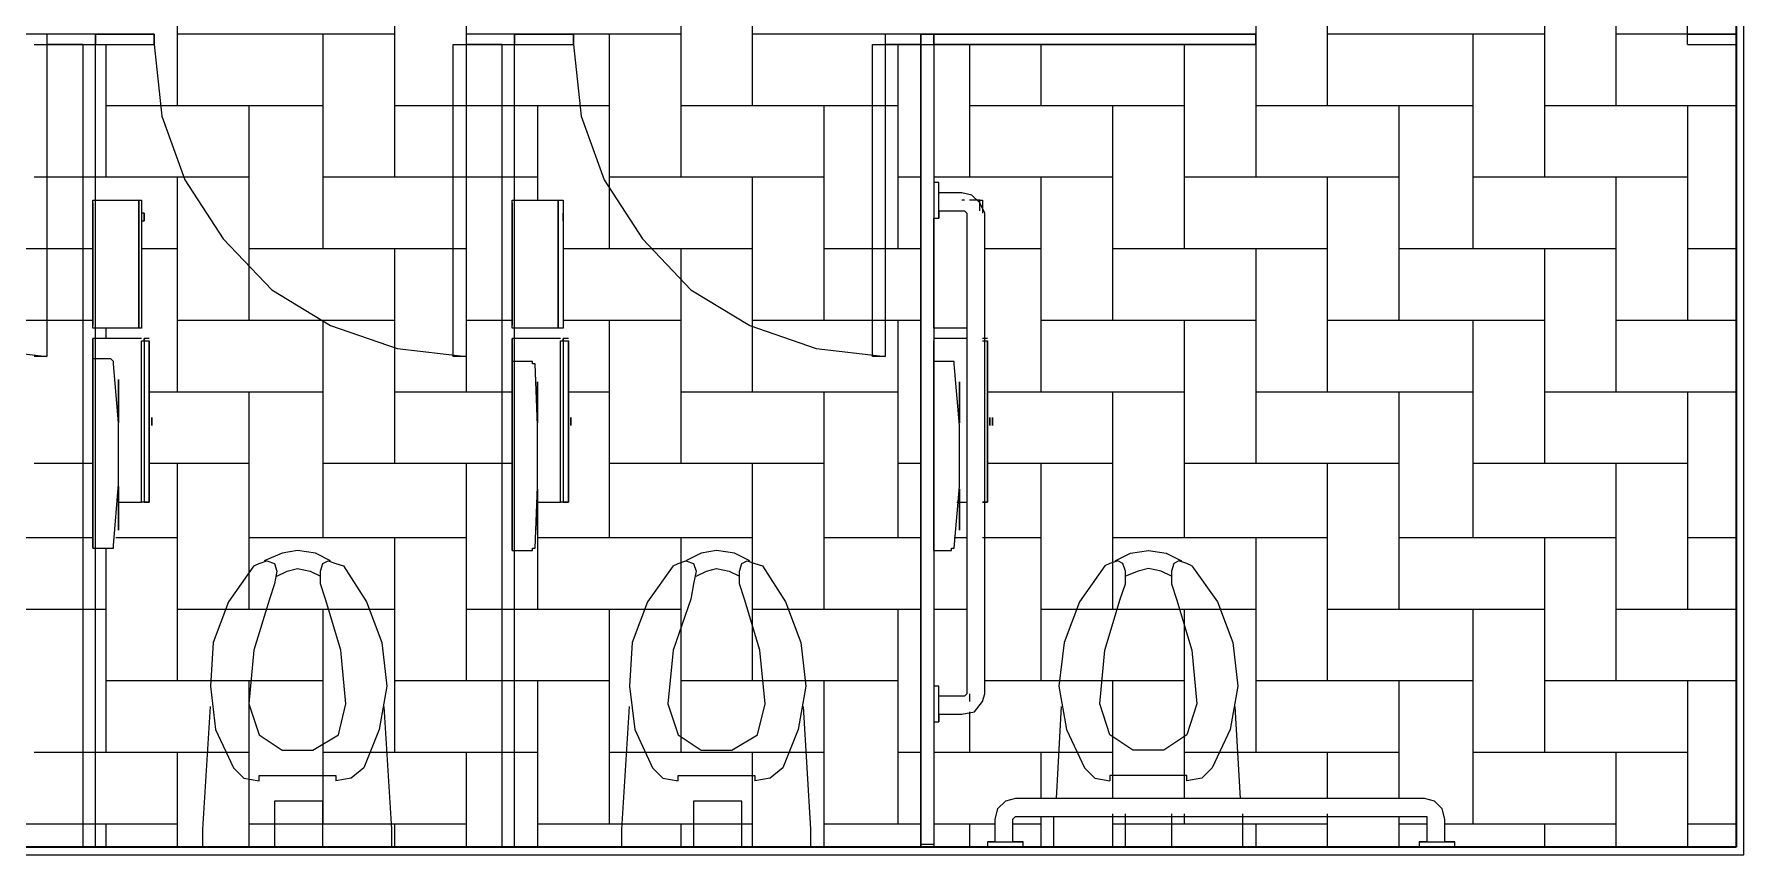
# Model space of a CAD drawing. Header units: inches. Extents: x 41 to 295, y 38 to 271.
# Drawn here: x 272.8 to 284.69, y 169.87 to 175.57 of the extents above; entities that cross this region are included whole.
import ezdxf

# ---------------------------------------------------------------- set-up
doc = ezdxf.new("R2010")
doc.units = ezdxf.units.IN
doc.header["$MEASUREMENT"] = 0

msp = doc.modelspace()

# ---------------------------------------------------------------- linework, layer by layer
at = {"color": 7, "lineweight": 13}
for points in [[(284.64, 169.867), (284.693, 169.867), (284.693, 180.124)], [(284.64, 175.573), (284.64, 176.427)], [(284.64, 172.871), (284.64, 175.502)], [(270.258, 169.867), (270.293, 169.867), (284.64, 169.867)], [(270.293, 169.92), (279.431, 169.92)], [(279.68, 169.92), (282.435, 169.92)], [(282.667, 169.92), (284.64, 169.92)]]:
    msp.add_lwpolyline(points, dxfattribs=at)
at = {"color": 7, "lineweight": 35}
for points in [[(284.64, 180.071), (284.64, 169.92)], [(284.64, 169.92), (270.294, 169.92)]]:
    msp.add_lwpolyline(points, dxfattribs=at)
at = {"color": 7, "lineweight": 9}
for points in [[(284.302, 175.502), (284.302, 175.573), (284.302, 178.578)], [(272.889, 175.573), (272.889, 175.502)], [(273.227, 175.502), (273.227, 175.573), (272.889, 175.573)], [(273.138, 169.92), (273.227, 169.92), (273.227, 175.573)], [(273.227, 175.573), (273.635, 175.573)], [(273.635, 175.573), (273.635, 175.502)], [(275.804, 175.573), (275.804, 175.502)], [(276.142, 175.502), (276.142, 175.573), (275.804, 175.573)], [(276.053, 169.92), (276.142, 169.92), (276.142, 175.573)], [(276.142, 175.573), (276.551, 175.573)], [(276.551, 175.573), (276.551, 175.502)], [(278.72, 175.573), (278.72, 175.502)], [(279.058, 175.573), (278.72, 175.573)], [(279.058, 175.573), (279.058, 169.92), (278.969, 169.92), (279.058, 169.92)], [(278.969, 175.573), (281.298, 175.573)], [(278.969, 169.92), (279.058, 169.92), (278.969, 169.92), (278.969, 175.573)], [(281.298, 175.573), (281.298, 175.502)], [(284.302, 175.573), (284.64, 175.573), (284.64, 175.502)], [(270.293, 175.502), (270.72, 175.502), (270.773, 175.004), (270.933, 174.56), (271.2, 174.151), (271.538, 173.796), (271.947, 173.547), (272.409, 173.387), (272.889, 173.333)], [(272.8, 175.502), (272.889, 175.502)], [(273.138, 175.502), (272.889, 175.502), (272.889, 173.333)], [(273.138, 175.502), (273.138, 169.92)], [(273.227, 175.502), (273.635, 175.502), (273.689, 175.004), (273.849, 174.56), (274.115, 174.151), (274.453, 173.796), (274.862, 173.547), (275.325, 173.387), (275.804, 173.333)], [(275.715, 175.502), (275.804, 175.502)], [(275.715, 173.333), (275.715, 175.502)], [(276.053, 175.502), (275.804, 175.502), (275.804, 173.333)], [(276.053, 175.502), (276.053, 169.92)], [(276.142, 175.502), (276.551, 175.502), (276.604, 175.004), (276.764, 174.56), (277.031, 174.151), (277.369, 173.796), (277.778, 173.547), (278.24, 173.387), (278.72, 173.333)], [(278.631, 175.502), (278.72, 175.502)], [(278.631, 173.333), (278.631, 175.502)], [(278.969, 175.502), (278.72, 175.502), (278.72, 173.333)], [(278.969, 169.938), (278.969, 175.502), (279.058, 175.502)], [(279.058, 175.502), (279.058, 169.938), (278.969, 169.938)], [(278.969, 175.502), (278.969, 169.92)], [(279.058, 175.502), (279.058, 169.92)], [(281.298, 175.502), (279.058, 175.502)], [(284.302, 175.502), (284.64, 175.502)], [(284.693, 174.791), (284.693, 174.791)], [(279.093, 174.346), (279.093, 174.329), (279.093, 174.311), (279.093, 174.293), (279.093, 174.311), (279.093, 174.329), (279.093, 174.346), (279.093, 174.382), (279.093, 174.418), (279.093, 174.435), (279.093, 174.471), (279.093, 174.507), (279.093, 174.525), (279.093, 174.542), (279.058, 174.542)], [(279.058, 174.525), (279.058, 174.507), (279.058, 174.471), (279.058, 174.435), (279.058, 174.418), (279.058, 174.382), (279.058, 174.346), (279.058, 174.329), (279.058, 174.311), (279.058, 174.293), (279.093, 174.293)], [(279.093, 174.471), (279.093, 174.507), (279.093, 174.525), (279.093, 174.542)], [(273.209, 174.418), (273.529, 174.418), (273.529, 173.529)], [(273.529, 173.529), (273.209, 173.529), (273.209, 174.418)], [(273.529, 174.418), (273.547, 174.418), (273.547, 173.529)], [(273.547, 173.529), (273.529, 173.529), (273.529, 174.418)], [(276.124, 174.418), (276.444, 174.418), (276.444, 173.529)], [(276.444, 173.529), (276.124, 173.529), (276.124, 174.418)], [(276.444, 174.418), (276.48, 174.418), (276.48, 173.529)], [(276.48, 173.529), (276.444, 173.529), (276.444, 174.418)], [(279.253, 174.471), (279.093, 174.471)], [(279.413, 174.329), (279.378, 174.4), (279.324, 174.453), (279.253, 174.471)], [(279.271, 174.418), (279.253, 174.418)], [(279.378, 174.418), (279.307, 174.418)], [(279.378, 174.346), (279.378, 174.418), (279.396, 174.418), (279.396, 174.365), (279.396, 174.329)], [(279.378, 174.346), (279.378, 174.418)], [(273.565, 174.329), (273.547, 174.329)], [(273.547, 174.311), (273.547, 173.636)], [(273.547, 174.276), (273.565, 174.276)], [(276.48, 174.329), (276.48, 174.329)], [(276.48, 174.311), (276.48, 173.636)], [(276.48, 174.276), (276.48, 174.276)], [(279.289, 173.529), (279.058, 173.529), (279.058, 174.293)], [(279.093, 174.346), (279.253, 174.346)], [(279.253, 174.346), (279.271, 174.346), (279.289, 174.329)], [(279.289, 174.329), (279.289, 170.987)], [(279.396, 174.329), (279.396, 174.329)], [(279.413, 170.987), (279.413, 174.329)], [(273.547, 173.458), (273.209, 173.458)], [(273.209, 173.458), (273.209, 173.44)], [(273.209, 172.32), (273.209, 173.44), (273.209, 173.458)], [(273.209, 173.44), (273.209, 173.458)], [(273.209, 173.44), (273.209, 172.32)], [(273.209, 173.44), (273.209, 172.32), (273.209, 173.44)], [(273.209, 172.32), (273.209, 173.44)], [(273.547, 172.32), (273.547, 173.44)], [(273.6, 173.44), (273.6, 172.32), (273.547, 172.32)], [(273.547, 172.32), (273.547, 173.44), (273.6, 173.44)], [(273.6, 173.458), (273.565, 173.458)], [(273.565, 173.458), (273.565, 173.44), (273.565, 173.458)], [(273.565, 173.44), (273.565, 172.32), (273.6, 172.32), (273.6, 173.44)], [(273.565, 173.44), (273.565, 173.44)], [(273.565, 173.44), (273.565, 172.32)], [(273.6, 173.44), (273.6, 172.32)], [(273.6, 173.44), (273.6, 173.44)], [(276.462, 173.458), (276.124, 173.458)], [(276.124, 173.458), (276.124, 173.44)], [(276.124, 172.32), (276.124, 173.44), (276.124, 173.458)], [(276.124, 173.44), (276.124, 173.458)], [(276.124, 173.44), (276.124, 172.32)], [(276.124, 173.44), (276.124, 172.32), (276.124, 173.44)], [(276.124, 172.32), (276.124, 173.44)], [(276.462, 172.32), (276.462, 173.44)], [(276.516, 173.44), (276.516, 172.32), (276.462, 172.32)], [(276.462, 172.32), (276.462, 173.44), (276.516, 173.44)], [(276.516, 173.458), (276.48, 173.458)], [(276.48, 173.458), (276.48, 173.44), (276.48, 173.458)], [(276.48, 173.44), (276.48, 172.32), (276.516, 172.32), (276.516, 173.44)], [(276.48, 173.44), (276.48, 173.44)], [(276.48, 173.44), (276.48, 172.32)], [(276.516, 173.44), (276.516, 172.32)], [(276.516, 173.44), (276.516, 173.44)], [(279.289, 173.458), (279.058, 173.458)], [(279.431, 173.458), (279.396, 173.458)], [(279.396, 172.32), (279.431, 172.32), (279.431, 173.44)], [(279.431, 173.44), (279.431, 172.32), (279.396, 172.32)], [(279.396, 173.44), (279.431, 173.44)], [(279.431, 173.44), (279.431, 172.32)], [(279.431, 173.44), (279.431, 173.44)], [(272.889, 173.333), (272.8, 173.333)], [(273.209, 173.387), (273.209, 172.391), (273.209, 173.369), (273.209, 172.391), (273.209, 172.409), (273.209, 172.391)], [(273.209, 173.387), (273.209, 172.391)], [(273.209, 173.369), (273.209, 172.391), (273.209, 173.387)], [(273.209, 173.351), (273.209, 172.96)], [(273.209, 172.96), (273.209, 172.818), (273.209, 172.96), (273.209, 173.351)], [(273.209, 173.298), (273.209, 173.316), (273.209, 173.298)], [(273.209, 173.298), (273.209, 173.316), (273.209, 173.298)], [(273.209, 172), (273.209, 173.315), (273.209, 172)], [(273.6, 173.387), (273.6, 172.391)], [(273.6, 173.369), (273.6, 172.391)], [(273.6, 173.351), (273.6, 172.96)], [(275.804, 173.333), (275.715, 173.333)], [(276.124, 173.387), (276.124, 172.391), (276.124, 173.369), (276.124, 172.391), (276.124, 172.409), (276.124, 172.391)], [(276.124, 173.387), (276.124, 172.391)], [(276.124, 173.369), (276.124, 172.391), (276.124, 173.387)], [(276.124, 173.351), (276.124, 172.96)], [(276.124, 172.96), (276.124, 172.818), (276.124, 172.96), (276.124, 173.351)], [(276.124, 173.298), (276.124, 173.316), (276.124, 173.298)], [(276.124, 173.298), (276.124, 173.316), (276.124, 173.298)], [(276.124, 171.982), (276.124, 173.298), (276.124, 171.982)], [(276.516, 173.387), (276.516, 172.391)], [(276.516, 173.369), (276.516, 172.391)], [(276.516, 173.351), (276.516, 172.96)], [(278.72, 173.333), (278.631, 173.333)], [(279.058, 171.982), (279.058, 173.298)], [(279.431, 173.387), (279.431, 172.391)], [(279.431, 173.369), (279.431, 172.391)], [(279.431, 173.351), (279.431, 172.96)], [(273.387, 173.173), (273.387, 172.871)], [(273.387, 172.871), (273.387, 173.173)], [(276.302, 173.155), (276.302, 172.871)], [(276.302, 172.871), (276.302, 173.155)], [(279.236, 173.155), (279.236, 172.871)], [(279.236, 172.871), (279.236, 173.155)], [(273.209, 172.818), (273.209, 172.96), (273.209, 172.818)], [(276.124, 172.818), (276.124, 172.96), (276.124, 172.818)], [(273.6, 172.924), (273.6, 172.907), (273.6, 172.889)], [(273.6, 172.889), (273.6, 172.853), (273.6, 172.871), (273.6, 172.889), (273.6, 172.907)], [(276.516, 172.924), (276.516, 172.907), (276.516, 172.889)], [(276.516, 172.889), (276.516, 172.853), (276.516, 172.871), (276.516, 172.889), (276.516, 172.907)], [(279.431, 172.924), (279.431, 172.907), (279.431, 172.889)], [(279.431, 172.889), (279.431, 172.853), (279.431, 172.871), (279.431, 172.889), (279.431, 172.907)], [(273.209, 172.409), (273.209, 172.8)], [(273.209, 172.8), (273.209, 172.409)], [(273.6, 172.8), (273.6, 172.409)], [(276.124, 172.409), (276.124, 172.8)], [(276.124, 172.8), (276.124, 172.409)], [(276.516, 172.8), (276.516, 172.409)], [(279.431, 172.8), (279.431, 172.409)], [(273.209, 172.48), (273.209, 172.462), (273.209, 172.48)], [(273.209, 172.48), (273.209, 172.462), (273.209, 172.48)], [(276.124, 172.48), (276.124, 172.462), (276.124, 172.48)], [(276.124, 172.48), (276.124, 172.462), (276.124, 172.48)], [(273.387, 172.427), (273.387, 172.125), (273.387, 172.427)], [(276.302, 172.409), (276.302, 172.125), (276.302, 172.409)], [(279.236, 172.409), (279.236, 172.125), (279.236, 172.409)], [(273.209, 172.32), (273.209, 172.32)], [(273.209, 172.32), (273.209, 172.32)], [(273.387, 172.32), (273.547, 172.32)], [(273.565, 172.32), (273.565, 172.32)], [(273.565, 172.32), (273.565, 172.32)], [(273.565, 172.32), (273.565, 172.32)], [(273.6, 172.32), (273.6, 172.32)], [(276.124, 172.32), (276.124, 172.32)], [(276.124, 172.32), (276.124, 172.32)], [(276.302, 172.32), (276.462, 172.32)], [(276.48, 172.32), (276.48, 172.32)], [(276.48, 172.32), (276.48, 172.32)], [(276.48, 172.32), (276.48, 172.32)], [(276.516, 172.32), (276.516, 172.32)], [(279.218, 172.32), (279.289, 172.32)], [(279.431, 172.32), (279.431, 172.32)], [(274.862, 171.911), (274.756, 171.964), (274.631, 171.982), (274.524, 171.964), (274.4, 171.911)], [(277.778, 171.911), (277.671, 171.964), (277.547, 171.982), (277.44, 171.964), (277.333, 171.911)], [(280.32, 171.911), (280.427, 171.964), (280.551, 171.982), (280.675, 171.964), (280.782, 171.911)], [(274.329, 171.876), (274.151, 171.627), (274.044, 171.342), (274.027, 171.04), (274.062, 170.738), (274.187, 170.471), (274.258, 170.4), (274.364, 170.382), (274.364, 170.418), (274.898, 170.418)], [(274.329, 171.876), (274.364, 171.893), (274.418, 171.911), (274.471, 171.893), (274.489, 171.84)], [(274.791, 171.84), (274.809, 171.893), (274.844, 171.911)], [(274.844, 171.911), (274.898, 171.893), (274.951, 171.876)], [(274.951, 171.876), (275.111, 171.627), (275.218, 171.342), (275.253, 171.04), (275.2, 170.738), (275.093, 170.471)], [(277.244, 171.876), (277.067, 171.627), (276.96, 171.342), (276.942, 171.04), (276.978, 170.738), (277.102, 170.471), (277.173, 170.4), (277.28, 170.382), (277.28, 170.418), (277.813, 170.418)], [(277.244, 171.876), (277.28, 171.893), (277.333, 171.911), (277.387, 171.893), (277.404, 171.84)], [(277.707, 171.84), (277.724, 171.893), (277.76, 171.911)], [(277.76, 171.911), (277.813, 171.893), (277.867, 171.876)], [(277.867, 171.876), (278.027, 171.627), (278.133, 171.342), (278.169, 171.04), (278.115, 170.738), (278.009, 170.471)], [(280.249, 171.876), (280.071, 171.627), (279.965, 171.342), (279.929, 171.04), (279.982, 170.738), (280.107, 170.471)], [(280.338, 171.911), (280.284, 171.893), (280.249, 171.876)], [(280.853, 171.876), (281.031, 171.627), (281.138, 171.342), (281.173, 171.04), (281.12, 170.738), (280.995, 170.471), (280.924, 170.4), (280.818, 170.382), (280.818, 170.418), (280.284, 170.418)], [(280.391, 171.84), (280.373, 171.893), (280.338, 171.911)], [(280.853, 171.876), (280.818, 171.893), (280.764, 171.911), (280.729, 171.893), (280.711, 171.84)], [(274.489, 171.84), (274.471, 171.751), (274.436, 171.644), (274.329, 171.289), (274.293, 170.916), (274.364, 170.702), (274.524, 170.595), (274.738, 170.595), (274.916, 170.702), (274.969, 170.916), (274.933, 171.289), (274.827, 171.644), (274.791, 171.751), (274.791, 171.84)], [(274.489, 171.804), (274.56, 171.84), (274.631, 171.858), (274.72, 171.84), (274.791, 171.804)], [(277.404, 171.84), (277.387, 171.751), (277.369, 171.644), (277.244, 171.289), (277.209, 170.916), (277.28, 170.702), (277.44, 170.595), (277.653, 170.595), (277.831, 170.702), (277.885, 170.916), (277.849, 171.289), (277.742, 171.644), (277.707, 171.751), (277.707, 171.84)], [(277.404, 171.804), (277.476, 171.84), (277.546, 171.858), (277.635, 171.84), (277.707, 171.804)], [(280.711, 171.84), (280.711, 171.751), (280.747, 171.644), (280.853, 171.289), (280.889, 170.916), (280.818, 170.702), (280.658, 170.595), (280.444, 170.595), (280.284, 170.702), (280.213, 170.916), (280.249, 171.289), (280.355, 171.644), (280.391, 171.751), (280.391, 171.84)], [(280.711, 171.804), (280.64, 171.84), (280.551, 171.858), (280.48, 171.84), (280.391, 171.804)], [(279.093, 170.844), (279.093, 170.827), (279.093, 170.809), (279.093, 170.791), (279.093, 170.809), (279.093, 170.827), (279.093, 170.844), (279.093, 170.88), (279.093, 170.915), (279.093, 170.951), (279.093, 170.969), (279.093, 171.004), (279.093, 171.022), (279.093, 171.04), (279.058, 171.04)], [(279.058, 171.04), (279.058, 171.022), (279.058, 171.004), (279.058, 170.969), (279.058, 170.951), (279.058, 170.915), (279.058, 170.88), (279.058, 170.844), (279.058, 170.827), (279.058, 170.809), (279.058, 170.791), (279.093, 170.791)], [(279.093, 170.969), (279.093, 171.004), (279.093, 171.022), (279.093, 171.04)], [(279.253, 170.969), (279.093, 170.969)], [(279.253, 170.844), (279.342, 170.862), (279.396, 170.933), (279.413, 170.987)], [(279.289, 170.987), (279.271, 170.969), (279.253, 170.969)], [(273.973, 170.045), (274.027, 170.898)], [(275.289, 170.045), (275.235, 170.898)], [(276.889, 170.045), (276.942, 170.898)], [(278.204, 170.045), (278.151, 170.898)], [(279.093, 170.844), (279.253, 170.844)], [(279.911, 170.258), (279.947, 170.898)], [(281.191, 170.258), (281.156, 170.898)], [(275.093, 170.471), (275.004, 170.4), (274.898, 170.382)], [(278.009, 170.471), (277.92, 170.4), (277.813, 170.382)], [(280.107, 170.471), (280.178, 170.4), (280.284, 170.382)], [(274.898, 170.418), (274.898, 170.382)], [(277.813, 170.418), (277.813, 170.382)], [(280.284, 170.418), (280.284, 170.382)], [(274.471, 170.24), (274.471, 169.92)], [(274.809, 170.24), (274.471, 170.24)], [(274.809, 169.92), (274.809, 170.24)], [(277.724, 170.24), (277.387, 170.24), (277.387, 169.92)], [(277.724, 169.92), (277.724, 170.24)], [(279.626, 170.258), (279.556, 170.24), (279.502, 170.187), (279.484, 170.115)], [(282.471, 170.258), (279.627, 170.258)], [(282.613, 170.115), (282.595, 170.187), (282.542, 170.24), (282.471, 170.258)], [(279.484, 170.115), (279.484, 169.956)], [(279.609, 170.115), (279.626, 170.133)], [(279.609, 169.956), (279.609, 170.115)], [(279.626, 170.133), (282.471, 170.133)], [(279.893, 170.045), (279.893, 170.133)], [(280.391, 169.92), (280.391, 170.151)], [(280.711, 170.151), (280.711, 169.92)], [(281.209, 170.045), (281.209, 170.151)], [(282.471, 170.133), (282.489, 170.133), (282.489, 170.115)], [(282.489, 170.115), (282.489, 169.956)], [(282.613, 169.956), (282.613, 170.115)], [(273.973, 169.92), (275.289, 169.92), (275.289, 170.045)], [(273.973, 169.92), (273.973, 170.045)], [(276.889, 169.92), (278.204, 169.92), (278.204, 170.045)], [(276.889, 169.92), (276.889, 170.045)], [(281.209, 169.92), (279.893, 169.92), (279.893, 170.045)], [(281.209, 169.92), (281.209, 170.045)], [(273.138, 169.92), (273.227, 169.92)], [(276.053, 169.92), (276.142, 169.92)], [(279.431, 169.92), (279.449, 169.92), (279.467, 169.92), (279.484, 169.92), (279.52, 169.92), (279.556, 169.92), (279.591, 169.92), (279.609, 169.92), (279.644, 169.92), (279.662, 169.92), (279.68, 169.92), (279.68, 169.956)], [(279.431, 169.956), (279.431, 169.92)], [(279.484, 169.956), (279.467, 169.956), (279.449, 169.956), (279.431, 169.956), (279.449, 169.956), (279.467, 169.956), (279.484, 169.956), (279.52, 169.956), (279.556, 169.956), (279.591, 169.956), (279.609, 169.956), (279.644, 169.956), (279.662, 169.956), (279.68, 169.956)], [(279.68, 169.956), (279.662, 169.956), (279.644, 169.956), (279.609, 169.956)], [(282.435, 169.956), (282.435, 169.92)], [(282.489, 169.956), (282.471, 169.956), (282.435, 169.956), (282.471, 169.956), (282.489, 169.956), (282.524, 169.956), (282.56, 169.956), (282.578, 169.956), (282.613, 169.956), (282.649, 169.956), (282.667, 169.956), (282.684, 169.956)], [(282.667, 169.92), (282.649, 169.92), (282.613, 169.92), (282.578, 169.92), (282.56, 169.92), (282.524, 169.92), (282.489, 169.92), (282.471, 169.92), (282.435, 169.92)], [(282.684, 169.956), (282.667, 169.956), (282.649, 169.956), (282.613, 169.956)], [(282.684, 169.92), (282.684, 169.956)]]:
    msp.add_lwpolyline(points, dxfattribs=at)
at = {"color": 253, "lineweight": 9, "true_color": 0x9a9a9a}
for points in [[(273.795, 176.587), (273.795, 175.075)], [(275.804, 176.587), (275.804, 175.075)], [(277.795, 176.587), (277.795, 175.075)], [(281.796, 176.587), (281.796, 175.075)], [(283.804, 176.587), (283.804, 175.075)], [(275.306, 176.071), (275.306, 174.578)], [(277.298, 176.071), (277.298, 174.578)], [(281.298, 176.071), (281.298, 174.578)], [(283.307, 176.071), (283.307, 174.578)], [(273.298, 175.573), (271.804, 175.573)], [(275.306, 175.573), (273.795, 175.573)], [(274.809, 175.573), (274.809, 174.08)], [(277.298, 175.573), (275.804, 175.573)], [(276.8, 175.573), (276.8, 174.08)], [(279.307, 175.573), (277.795, 175.573)], [(281.298, 175.573), (279.805, 175.573)], [(283.307, 175.573), (281.796, 175.573)], [(282.809, 175.573), (282.809, 174.08)], [(284.64, 175.573), (283.804, 175.573)], [(273.298, 175.502), (273.298, 174.578)], [(278.809, 175.502), (278.809, 174.08)], [(279.307, 175.502), (279.307, 174.578)], [(279.804, 175.502), (279.804, 175.075)], [(280.8, 175.502), (280.8, 174.08)], [(274.809, 175.075), (273.298, 175.075)], [(274.293, 175.075), (274.293, 173.582)], [(276.8, 175.075), (275.307, 175.075)], [(276.302, 175.075), (276.302, 174.418)], [(278.809, 175.075), (277.298, 175.075)], [(278.293, 175.075), (278.293, 173.582)], [(280.8, 175.075), (279.307, 175.075)], [(280.302, 175.075), (280.302, 173.582)], [(282.809, 175.075), (281.298, 175.075)], [(282.293, 175.075), (282.293, 173.582)], [(284.64, 175.075), (283.307, 175.075)], [(284.302, 175.075), (284.302, 173.582)], [(274.293, 174.578), (272.8, 174.578)], [(273.795, 174.578), (273.795, 173.084)], [(276.302, 174.578), (274.809, 174.578)], [(275.804, 174.578), (275.804, 173.084)], [(278.293, 174.578), (276.8, 174.578)], [(277.795, 174.578), (277.795, 173.084)], [(278.969, 174.578), (278.809, 174.578)], [(280.302, 174.578), (279.058, 174.578)], [(279.804, 174.578), (279.804, 173.084)], [(282.293, 174.578), (280.8, 174.578)], [(281.796, 174.578), (281.796, 173.084)], [(284.302, 174.578), (282.809, 174.578)], [(283.804, 174.578), (283.804, 173.084)], [(273.209, 174.08), (272.302, 174.08)], [(273.795, 174.08), (273.547, 174.08)], [(275.804, 174.08), (274.293, 174.08)], [(275.306, 174.08), (275.306, 172.587)], [(277.795, 174.08), (276.48, 174.08)], [(277.298, 174.08), (277.298, 172.587)], [(278.969, 174.08), (278.293, 174.08)], [(279.804, 174.08), (279.413, 174.08)], [(281.796, 174.08), (280.302, 174.08)], [(281.298, 174.08), (281.298, 172.587)], [(283.804, 174.08), (282.293, 174.08)], [(283.307, 174.08), (283.307, 172.587)], [(284.64, 174.08), (284.302, 174.08)], [(273.209, 173.582), (271.804, 173.582)], [(273.298, 173.529), (273.298, 173.458)], [(275.306, 173.582), (273.795, 173.582)], [(274.809, 173.582), (274.809, 172.071)], [(276.124, 173.582), (275.804, 173.582)], [(277.298, 173.582), (276.48, 173.582)], [(276.8, 173.582), (276.8, 172.071)], [(278.969, 173.582), (277.795, 173.582)], [(278.809, 173.582), (278.809, 172.071)], [(281.298, 173.582), (279.805, 173.582)], [(280.8, 173.582), (280.8, 172.071)], [(283.307, 173.582), (281.796, 173.582)], [(282.809, 173.582), (282.809, 172.071)], [(284.64, 173.582), (283.804, 173.582)], [(274.809, 173.084), (273.6, 173.084)], [(274.293, 173.084), (274.293, 171.573)], [(276.124, 173.084), (275.306, 173.084)], [(276.8, 173.084), (276.516, 173.084)], [(278.809, 173.084), (277.298, 173.084)], [(278.293, 173.084), (278.293, 171.573)], [(280.8, 173.084), (279.431, 173.084)], [(280.302, 173.084), (280.302, 171.573)], [(282.809, 173.084), (281.298, 173.084)], [(282.293, 173.084), (282.293, 171.573)], [(284.64, 173.084), (283.307, 173.084)], [(284.302, 173.084), (284.302, 171.573)], [(273.209, 172.587), (272.8, 172.587)], [(274.293, 172.587), (273.6, 172.587)], [(273.795, 172.587), (273.795, 171.076)], [(276.124, 172.587), (274.809, 172.587)], [(275.804, 172.587), (275.804, 171.076)], [(278.293, 172.587), (276.8, 172.587)], [(277.795, 172.587), (277.795, 171.076)], [(278.969, 172.587), (278.809, 172.587)], [(280.302, 172.587), (279.431, 172.587)], [(279.804, 172.587), (279.804, 171.076)], [(282.293, 172.587), (280.8, 172.587)], [(281.796, 172.587), (281.796, 171.076)], [(284.302, 172.587), (282.809, 172.587)], [(283.804, 172.587), (283.804, 171.076)], [(276.302, 172.32), (276.302, 171.573)], [(273.209, 172.071), (272.302, 172.071)], [(273.298, 172), (273.298, 170.578)], [(273.795, 172.071), (273.369, 172.071)], [(275.804, 172.071), (274.293, 172.071)], [(275.306, 172.071), (275.306, 170.578)], [(277.795, 172.071), (276.302, 172.071)], [(277.298, 172.071), (277.298, 170.578)], [(278.969, 172.071), (278.293, 172.071)], [(279.289, 172.071), (279.2, 172.071)], [(279.804, 172.071), (279.396, 172.071)], [(281.796, 172.071), (280.302, 172.071)], [(281.298, 172.071), (281.298, 170.578)], [(283.804, 172.071), (282.293, 172.071)], [(283.307, 172.071), (283.307, 170.578)], [(284.64, 172.071), (284.302, 172.071)], [(273.298, 171.573), (271.804, 171.573)], [(275.306, 171.573), (273.795, 171.573)], [(274.809, 171.573), (274.809, 170.08)], [(277.298, 171.573), (275.804, 171.573)], [(276.8, 171.573), (276.8, 170.08)], [(278.969, 171.573), (277.795, 171.573)], [(278.809, 171.573), (278.809, 170.08)], [(279.289, 171.573), (279.058, 171.573)], [(281.298, 171.573), (279.805, 171.573)], [(280.8, 171.573), (280.8, 170.258)], [(283.307, 171.573), (281.796, 171.573)], [(282.809, 171.573), (282.809, 170.08)], [(284.64, 171.573), (283.804, 171.573)], [(274.809, 171.076), (273.298, 171.076)], [(274.293, 171.076), (274.293, 169.92)], [(276.8, 171.076), (275.307, 171.076)], [(276.302, 171.076), (276.302, 169.92)], [(278.809, 171.076), (277.298, 171.076)], [(278.293, 171.076), (278.293, 169.92)], [(280.8, 171.076), (279.413, 171.076)], [(280.302, 171.076), (280.302, 170.258)], [(282.809, 171.076), (281.298, 171.076)], [(282.293, 171.076), (282.293, 170.258)], [(284.64, 171.076), (283.307, 171.076)], [(284.302, 171.076), (284.302, 169.92)], [(279.307, 170.987), (279.307, 170.969), (279.307, 170.933)], [(279.307, 170.88), (279.307, 170.88)], [(279.307, 170.862), (279.307, 170.578)], [(274.293, 170.578), (272.8, 170.578)], [(273.795, 170.578), (273.795, 169.92)], [(276.302, 170.578), (274.809, 170.578)], [(275.804, 170.578), (275.804, 169.92)], [(278.293, 170.578), (276.8, 170.578)], [(277.795, 170.578), (277.795, 169.92)], [(278.969, 170.578), (278.809, 170.578)], [(280.302, 170.578), (279.058, 170.578)], [(279.804, 170.578), (279.804, 170.258)], [(282.293, 170.578), (280.8, 170.578)], [(281.796, 170.578), (281.796, 170.258)], [(284.302, 170.578), (282.809, 170.578)], [(283.804, 170.578), (283.804, 169.92)], [(273.795, 170.08), (272.302, 170.08)], [(273.298, 170.08), (273.298, 169.92)], [(275.804, 170.08), (274.293, 170.08)], [(275.306, 170.08), (275.306, 169.92)], [(277.795, 170.08), (276.302, 170.08)], [(277.298, 170.08), (277.298, 169.92)], [(278.969, 170.08), (278.293, 170.08)], [(279.484, 170.08), (279.058, 170.08)], [(279.307, 170.08), (279.307, 169.92)], [(279.804, 170.08), (279.609, 170.08)], [(279.804, 170.133), (279.804, 169.92)], [(280.302, 170.151), (280.302, 169.92)], [(281.796, 170.08), (280.302, 170.08)], [(280.8, 170.151), (280.8, 170.08)], [(281.298, 170.08), (281.298, 169.92)], [(281.796, 170.151), (281.796, 169.92)], [(282.293, 170.133), (282.293, 169.92)], [(282.489, 170.08), (282.293, 170.08)], [(283.804, 170.08), (282.613, 170.08)], [(283.307, 170.08), (283.307, 169.92)], [(284.64, 170.08), (284.302, 170.08)]]:
    msp.add_lwpolyline(points, dxfattribs=at)
at = {"color": 7, "lineweight": 9}
for points in [[(272.889, 175.573), (272.889, 175.502), (273.227, 175.502), (273.227, 175.573)], [(273.227, 175.573), (273.227, 175.502), (273.635, 175.502), (273.635, 175.573)], [(275.804, 175.573), (275.804, 175.502), (276.142, 175.502), (276.142, 175.573)], [(276.142, 175.573), (276.142, 175.502), (276.551, 175.502), (276.551, 175.573)], [(278.72, 175.573), (278.72, 175.502), (279.058, 175.502), (279.058, 175.573)], [(281.298, 175.573), (278.969, 175.573), (278.969, 175.502), (281.298, 175.502)], [(273.209, 174.4), (273.209, 173.547)], [(276.124, 174.4), (276.124, 173.547)], [(273.565, 174.329), (273.565, 174.311), (273.565, 174.293), (273.565, 174.276), (273.565, 174.293), (273.565, 174.311)], [(276.48, 174.329), (276.48, 174.311), (276.48, 174.293), (276.48, 174.276), (276.48, 174.293), (276.48, 174.311)], [(273.209, 173.44), (273.209, 173.458)], [(273.209, 173.44), (273.209, 172.32)], [(273.209, 172.32), (273.209, 173.44)], [(273.209, 172.32), (273.209, 173.44)], [(273.209, 173.44), (273.209, 172.32)], [(276.124, 173.44), (276.124, 173.458)], [(276.124, 173.44), (276.124, 172.32)], [(276.124, 172.32), (276.124, 173.44)], [(276.124, 172.32), (276.124, 173.44)], [(276.124, 173.44), (276.124, 172.32)], [(279.058, 173.298), (279.058, 173.44)], [(273.209, 173.369), (273.209, 173.351)], [(273.209, 173.351), (273.209, 173.369)], [(273.209, 173.351), (273.209, 173.369)], [(273.351, 172.018), (273.387, 172.445), (273.387, 172.871), (273.351, 173.28), (273.351, 173.298), (273.333, 173.315), (273.209, 173.315), (273.209, 172), (273.333, 172), (273.351, 172)], [(276.124, 173.369), (276.124, 173.351)], [(276.124, 173.351), (276.124, 173.369)], [(276.124, 173.351), (276.124, 173.369)], [(276.284, 172), (276.302, 172.427), (276.302, 172.853), (276.284, 173.28), (276.267, 173.28), (276.267, 173.298), (276.249, 173.298), (276.124, 173.298), (276.124, 171.982), (276.249, 171.982), (276.267, 171.982), (276.267, 172)], [(279.2, 172), (279.236, 172.427), (279.236, 172.853), (279.2, 173.28), (279.2, 173.298), (279.182, 173.298), (279.058, 173.298), (279.058, 171.982), (279.182, 171.982), (279.182, 172)], [(273.209, 172.924), (273.209, 172.889), (273.209, 172.853), (273.209, 172.889)], [(273.209, 172.889), (273.209, 172.907), (273.209, 172.889), (273.209, 172.871)], [(273.618, 172.889), (273.618, 172.871), (273.618, 172.853), (273.618, 172.871), (273.618, 172.889), (273.618, 172.907), (273.618, 172.889), (273.618, 172.853), (273.618, 172.889), (273.618, 172.907)], [(276.124, 172.924), (276.124, 172.889), (276.124, 172.853), (276.124, 172.889)], [(276.124, 172.889), (276.124, 172.907), (276.124, 172.889), (276.124, 172.871)], [(276.533, 172.889), (276.533, 172.871), (276.533, 172.853), (276.533, 172.871), (276.533, 172.889), (276.533, 172.907), (276.533, 172.889), (276.533, 172.853), (276.533, 172.889), (276.533, 172.907)], [(279.449, 172.889), (279.449, 172.853), (279.449, 172.889), (279.449, 172.907)], [(279.467, 172.889), (279.467, 172.871), (279.467, 172.853), (279.467, 172.871), (279.467, 172.889), (279.467, 172.907)], [(273.209, 172.391), (273.209, 172.409)], [(276.124, 172.391), (276.124, 172.409)]]:
    msp.add_lwpolyline(points, close=True, dxfattribs=at)

doc.saveas('drawing.dxf')
